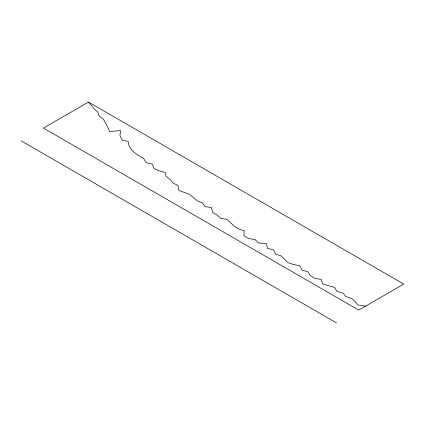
<?xml version="1.0" encoding="UTF-8"?>
<svg xmlns="http://www.w3.org/2000/svg" width="425" height="425" viewBox="0 0 425 425"><rect width="100%" height="100%" fill="white"/><g stroke="black" fill="none" stroke-linecap="round" stroke-linejoin="round"><path stroke-width="0.64" d="M88.474 102.085L43.435 128.084L358.711 310.107L403.75 284.107L88.474 102.085L94.414 109.082L97.824 112.205L99.328 116.078L103.402 119.186L107.647 126.932L109.57 131.5L120.594 130.602L119.946 135.564L122.272 140.048L128.201 141.504C128.653 149.791 136.637 154.822 143.39 158.153L146.147 162.605L152.437 164.146L153.861 168.497L159.242 170.781L165.192 172.513L166.026 176.258L170.212 179.451L172.991 183.016L177.926 185.481L178.75 190.395L189.274 194.225L197.258 200.834L202.428 202.874L205.009 206.63L211.384 207.464L212.574 212.314L217.026 214.986L220.66 218.28L227.088 219.443C232.14 223.986 236.821 230.005 244.184 230.334L243.923 235.726L248.545 238.521L255.037 239.583L258.421 242.872L266.656 243.801L267.357 248.274L273.519 249.884L275.713 254.155L281.143 255.903L287.826 262.602L293.213 264.446L299.8 265.742L302.154 270.135L307.96 271.734L309.947 275.182L314.564 278.269L321.242 279.507L322.607 283.964L334.56 287.406L336.913 291.364L343.103 293.181L345.807 296.501L352.102 298.764L355.438 301.867L357.861 304.985L365.627 306.117M21.25 140.893L336.526 322.915"/></g></svg>
